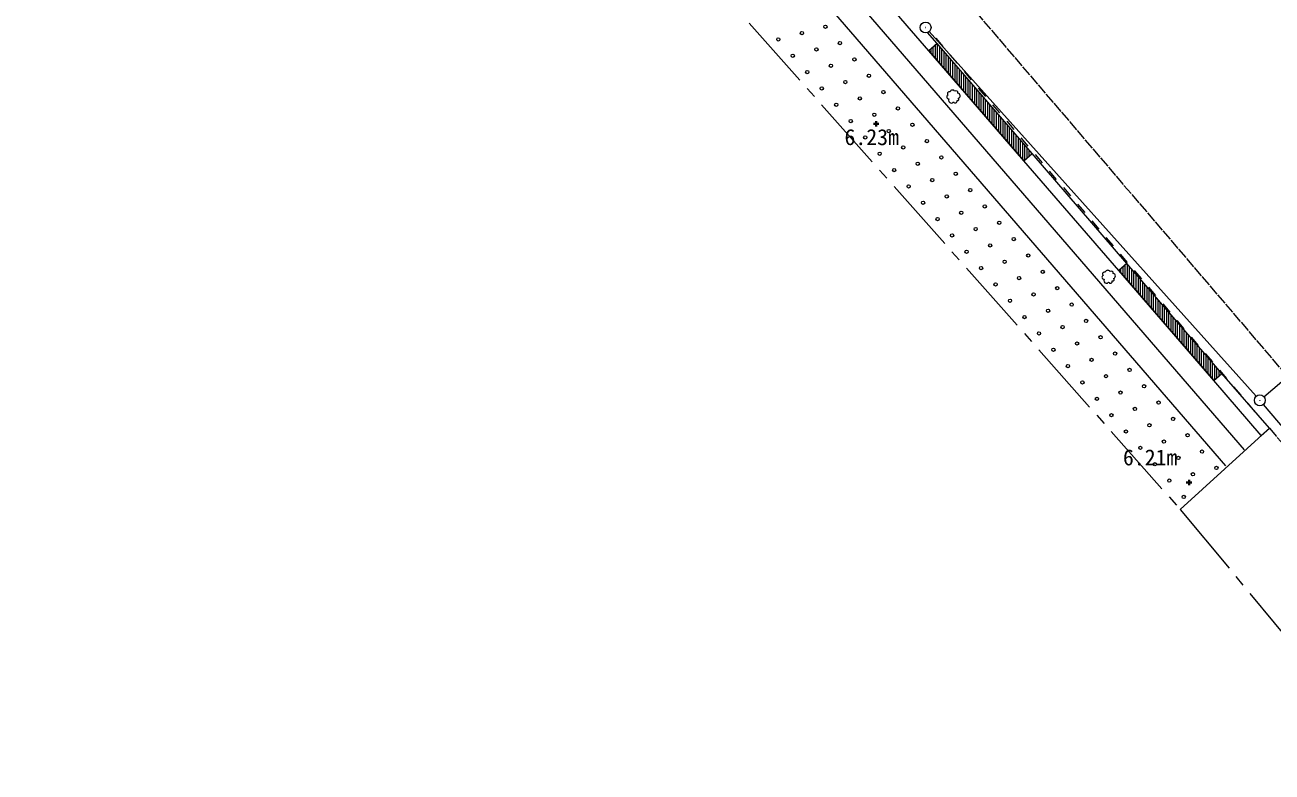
# Model space of a CAD drawing. Units: millimetres on the paper. Extents: x -403 to 403, y -279 to 279.
# Drawn here: x -1.6 to 112.6, y 11.8 to 80.2 of the extents above; entities that cross this region are included whole.
import ezdxf
from ezdxf.enums import TextEntityAlignment as Align

# ---------------------------------------------------------------- set-up
doc = ezdxf.new("R2010")
doc.units = ezdxf.units.MM
for name, pattern in [('USER1', [2, 1, -1]), ('USER2', [1.01, 1, -0.01]), ('USER3', [10, 7, -1, 1, -1])]:
    doc.linetypes.add(name, pattern=pattern)
for name, color, linetype, lineweight in [('0-1_1', 7, 'Continuous', 18), ('0-A_10', 1, 'Continuous', 18), ('0-C_12', 3, 'Continuous', 40)]:
    doc.layers.add(name, color=color, linetype=linetype, lineweight=lineweight)
doc.styles.add('ＭＳ ゴシック', font='')
doc.styles.get('ＭＳ ゴシック').set_extended_font_data('MS Gothic')

msp = doc.modelspace()

# ---------------------------------------------------------------- linework, layer by layer
at = {"layer": '0-1_1'}
for p, q in [((110.104, 41.31), (6.471, 161.314)), ((108.389, 39.829), (4.804, 159.778)), ((81.936, 78.518), (81.064, 79.528)), ((81.379, 77.633), (81.379, 78.037)), ((81.579, 77.401), (81.579, 78.21)), ((81.779, 77.17), (81.779, 78.382)), ((81.979, 76.938), (81.979, 78.468)), ((82.179, 76.707), (82.179, 78.237)), ((82.379, 76.475), (82.379, 78.005)), ((82.579, 76.244), (82.579, 77.773)), ((82.779, 76.012), (82.779, 77.542)), ((82.979, 75.78), (82.979, 77.31)), ((83.179, 75.549), (83.179, 77.079)), ((83.379, 75.317), (83.379, 76.847)), ((83.579, 75.086), (83.579, 76.616)), ((83.779, 74.854), (83.779, 76.384)), ((83.979, 74.623), (83.979, 76.152)), ((84.179, 74.391), (84.179, 75.921)), ((84.379, 74.159), (84.379, 75.689)), ((84.579, 73.928), (84.579, 75.458)), ((84.779, 73.696), (84.779, 75.226)), ((84.979, 73.465), (84.979, 74.995)), ((85.179, 73.233), (85.179, 74.763)), ((85.379, 73.001), (85.379, 74.531)), ((85.579, 72.77), (85.579, 74.3)), ((85.779, 72.538), (85.779, 74.068)), ((85.979, 72.307), (85.979, 73.837)), ((86.179, 72.075), (86.179, 73.605)), ((86.379, 71.844), (86.379, 73.373)), ((86.579, 71.612), (86.579, 73.142)), ((86.779, 71.38), (86.779, 72.91)), ((86.979, 71.149), (86.979, 72.679)), ((87.179, 70.917), (87.179, 72.447)), ((87.379, 70.686), (87.379, 72.216)), ((87.579, 70.454), (87.579, 71.984)), ((87.779, 70.223), (87.779, 71.752)), ((87.979, 69.991), (87.979, 71.521)), ((88.179, 69.759), (88.179, 71.289)), ((88.379, 69.528), (88.379, 71.058)), ((88.579, 69.296), (88.579, 70.826)), ((88.779, 69.065), (88.779, 70.595)), ((88.979, 68.833), (88.979, 70.363)), ((89.179, 68.602), (89.179, 70.131)), ((89.379, 68.37), (89.379, 69.9)), ((89.579, 68.138), (89.579, 69.668)), ((89.779, 67.907), (89.779, 69.437)), ((89.979, 67.871), (89.979, 69.205)), ((90.179, 68.044), (90.179, 68.974)), ((90.379, 68.217), (90.379, 68.742)), ((90.579, 68.39), (90.579, 68.51)), ((99.328, 58.379), (90.638, 68.441)), ((99.371, 56.799), (99.371, 58.329)), ((98.771, 57.494), (98.771, 57.898)), ((98.971, 57.262), (98.971, 58.071)), ((99.171, 57.031), (99.171, 58.243)), ((99.571, 56.568), (99.571, 58.098)), ((99.771, 56.336), (99.771, 57.866)), ((99.971, 56.105), (99.971, 57.634)), ((100.171, 55.873), (100.171, 57.403)), ((100.371, 55.641), (100.371, 57.171)), ((100.571, 55.41), (100.571, 56.94)), ((100.771, 55.178), (100.771, 56.708)), ((100.971, 54.947), (100.971, 56.477)), ((101.171, 54.715), (101.171, 56.245)), ((101.371, 54.484), (101.371, 56.013)), ((101.571, 54.252), (101.571, 55.782)), ((101.771, 54.02), (101.771, 55.55)), ((101.971, 53.789), (101.971, 55.319)), ((102.171, 53.557), (102.171, 55.087)), ((102.371, 53.326), (102.371, 54.856)), ((102.571, 53.094), (102.571, 54.624)), ((102.771, 52.862), (102.771, 54.392)), ((102.971, 52.631), (102.971, 54.161)), ((103.171, 52.399), (103.171, 53.929)), ((103.371, 52.168), (103.371, 53.698)), ((103.571, 51.936), (103.571, 53.466)), ((103.77, 51.705), (103.771, 53.234)), ((103.97, 51.473), (103.971, 53.003)), ((104.17, 51.241), (104.171, 52.771)), ((104.37, 51.01), (104.371, 52.54)), ((104.57, 50.778), (104.571, 52.308)), ((104.77, 50.547), (104.771, 52.077)), ((104.97, 50.315), (104.97, 51.845)), ((105.17, 50.084), (105.17, 51.613)), ((105.37, 49.852), (105.37, 51.382)), ((105.57, 49.62), (105.57, 51.15)), ((105.77, 49.389), (105.77, 50.919)), ((105.97, 49.157), (105.97, 50.687)), ((106.17, 48.926), (106.17, 50.456)), ((106.37, 48.694), (106.37, 50.224)), ((106.57, 48.463), (106.57, 49.992)), ((106.77, 48.231), (106.77, 49.761)), ((106.97, 47.999), (106.97, 49.529)), ((107.17, 47.768), (107.17, 49.298)), ((107.37, 47.732), (107.37, 49.066)), ((107.57, 47.905), (107.57, 48.835)), ((107.77, 48.078), (107.77, 48.603)), ((107.97, 48.251), (107.97, 48.371)), ((112.375, 43.271), (108.03, 48.302)), ((104.211, 35.849), (112.375, 43.271)), ((111.618, 42.618), (112.375, 43.271))]:
    msp.add_line(p, q, dxfattribs=at)
at = {"layer": '0-1_1', "linetype": 'USER2'}
for p, q in [((70.473, 98.983), (115.669, 46.086)), ((112.375, 43.271), (122.465, 31.657))]:
    msp.add_line(p, q, dxfattribs=at)
at = {"layer": '0-1_1', "linetype": 'USER1'}
msp.add_line((112.375, 43.271), (81.269, 79.677), dxfattribs=at)
at = {"layer": '0-1_1'}
msp.add_lwpolyline([(111.618, 42.618), (107.273, 47.649), (98.571, 57.725), (89.882, 67.788), (81.179, 77.864), (72.49, 87.927), (63.788, 98.003), (55.098, 108.066), (46.396, 118.142), (37.707, 128.205), (29.005, 138.281), (20.315, 148.344), (11.613, 158.42), (7.943, 162.67), (7.124, 161.915), (0.642, 155.944), (-0.937, 154.49)], dxfattribs=at)
at = {"layer": '0-1_1', "linetype": 'USER3'}
msp.add_lwpolyline([(-1.614, 155.225), (104.211, 35.849), (124.144, 11.781)], dxfattribs=at)
at = {"layer": '0-1_1'}
for points in [[(90.638, 68.441), (81.936, 78.518), (81.179, 77.864), (89.882, 67.788)], [(108.03, 48.302), (99.328, 58.379), (98.571, 57.725), (107.273, 47.649)]]:
    msp.add_lwpolyline(points, close=True, dxfattribs=at)
for centre in [(71.713, 80.061), (67.393, 78.905), (69.553, 79.483), (70.88, 77.986), (73.04, 78.564), (68.72, 77.408), (72.206, 76.489), (74.366, 77.067), (70.046, 75.911), (75.693, 75.57), (71.373, 74.414), (73.533, 74.992), (74.859, 73.496), (77.019, 74.074), (72.699, 72.918), (76.186, 71.999), (78.346, 72.577), (74.026, 71.421), (79.672, 71.08), (75.352, 69.924), (77.512, 70.502), (80.999, 69.583), (76.678, 68.427), (78.838, 69.005), (80.165, 67.508), (82.325, 68.086), (78.005, 66.93), (83.651, 66.589), (79.331, 65.433), (81.491, 66.011), (84.978, 65.092), (80.658, 63.936), (82.818, 64.514), (84.144, 63.018), (86.304, 63.596), (81.984, 62.44), (87.631, 62.099), (83.311, 60.943), (85.471, 61.521), (88.957, 60.602), (84.637, 59.446), (86.797, 60.024), (88.124, 58.527), (90.284, 59.105), (85.963, 57.949), (89.45, 57.03), (91.61, 57.608), (87.29, 56.452), (92.936, 56.111), (88.616, 54.955), (90.776, 55.533), (92.103, 54.036), (94.263, 54.614), (89.943, 53.458), (93.429, 52.54), (95.589, 53.118), (91.269, 51.962), (96.916, 51.621), (92.596, 50.465), (94.756, 51.043), (98.242, 50.124), (96.082, 49.546), (93.922, 48.968), (97.409, 48.049), (99.569, 48.627), (95.248, 47.471), (100.895, 47.13), (96.575, 45.974), (98.735, 46.552), (102.222, 45.633), (97.901, 44.477), (100.061, 45.055), (101.388, 43.558), (103.548, 44.136), (99.228, 42.98), (104.874, 42.64), (100.554, 41.484), (102.714, 42.062), (106.201, 41.143), (101.881, 39.987), (104.041, 40.565), (105.367, 39.068), (107.527, 39.646), (103.207, 38.49), (104.534, 36.993)]:
    msp.add_circle(centre, 0.15, dxfattribs=at)
for centre, radius, start, end in [((83.351, 74.026), 0.24, 30.41425, 164.19134), ((82.994, 73.624), 0.18, 110.75637, 279.09414), ((83.053, 73.924), 0.18, 68.12678, 226.98949), ((83.222, 73.313), 0.24, 146.26079, 328.29862), ((83.588, 73.267), 0.18, 206.35551, 12.22461), ((83.671, 74.007), 0.18, 350.8125, 128.82675), ((83.816, 73.413), 0.12, 243.92046, 57.03942), ((83.808, 73.742), 0.24, 287.94927, 80.1674), ((97.216, 57.106), 0.18, 110.75637, 279.09414), ((97.275, 57.406), 0.18, 68.12678, 226.98949), ((97.573, 57.508), 0.24, 30.41425, 164.19134), ((97.893, 57.489), 0.18, 350.8125, 128.82675), ((98.029, 57.224), 0.24, 287.94927, 80.1674), ((97.444, 56.795), 0.24, 146.26079, 328.29862), ((97.809, 56.749), 0.18, 206.35551, 12.22461), ((98.038, 56.895), 0.12, 243.92046, 57.03942)]:
    msp.add_arc(centre, radius, start, end, dxfattribs=at)
at = {"layer": '0-A_10'}
for p, q in [((111.164, 46.208), (81.216, 79.621)), ((111.877, 46.162), (129.104, 60.961)), ((135.241, 17.958), (111.822, 45.455))]:
    msp.add_line(p, q, dxfattribs=at)
for centre, radius in [((80.882, 79.993), 0.5), ((80.882, 79.993), 0.01), ((111.498, 45.836), 0.5), ((111.498, 45.836), 0.01)]:
    msp.add_circle(centre, radius, dxfattribs=at)
at = {"layer": '0-C_12'}
for p, q in [((76.104, 71.175), (76.604, 71.175)), ((76.354, 70.925), (76.354, 71.425)), ((104.764, 38.315), (105.264, 38.315)), ((105.014, 38.065), (105.014, 38.565))]:
    msp.add_line(p, q, dxfattribs=at)

# ---------------------------------------------------------------- texts
at = {"layer": '0-C_12', "color": 7, "style": 'ＭＳ ゴシック'}
for s, p in [('6.23m', (73.452, 68.782)), ('6.21m', (98.959, 39.441))]:
    msp.add_text(s, height=1.466, rotation=359.919, dxfattribs=at).set_placement(p, align=Align.BOTTOM_LEFT)

doc.saveas('drawing.dxf')
